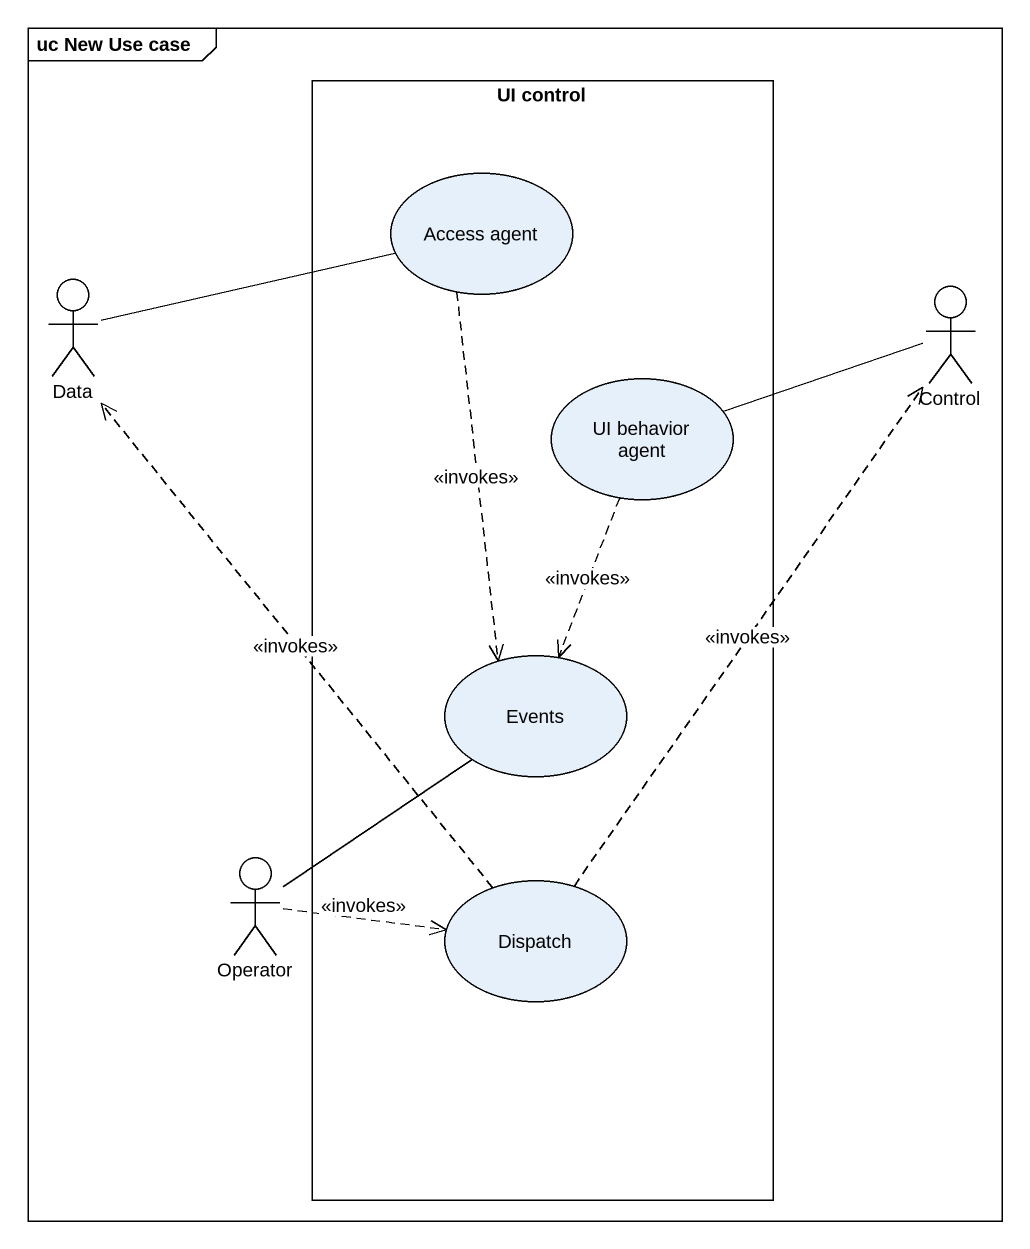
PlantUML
@startuml
mainframe uc New Use case
rectangle "UI control" as UI_control {
  usecase "Access agent" as Access_agent
  usecase "UI behavior agent" as UI_behavior_agent
  usecase Events
  usecase Dispatch
}
actor Data
actor "Control" as Control_
actor Operator
Access_agent ..> Events : <<invokes>>
Data -right- Access_agent
UI_behavior_agent -right- Control_
UI_behavior_agent ..> Events : <<invokes>>
Events -- Operator
Operator .right.> Dispatch : <<invokes>>
Dispatch .up.> Data : <<invokes>>
Dispatch .up.> Control_ : <<invokes>>
@enduml
